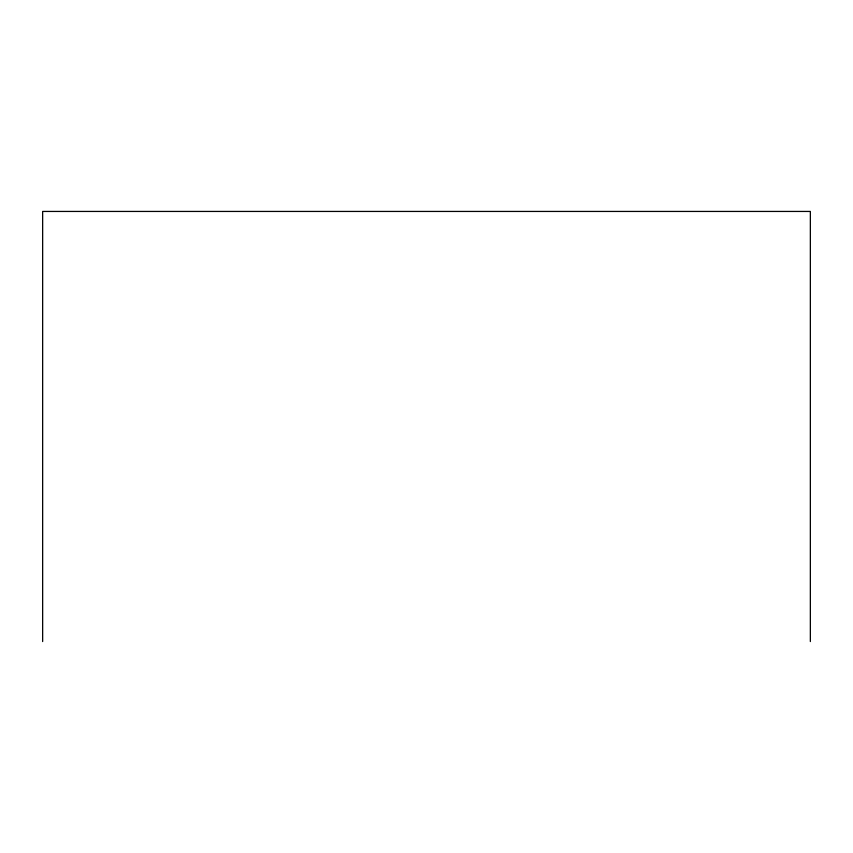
<?xml version="1.0" encoding="UTF-8"?>
<svg xmlns="http://www.w3.org/2000/svg" width="853" height="853" viewBox="0 0 853 853"><rect width="100%" height="100%" fill="white"/><g stroke="black" fill="none" stroke-linecap="round" stroke-linejoin="round"><path stroke-width="1.28" d="M810.35 641.563L810.35 211.437L42.65 211.437L42.65 641.563"/></g></svg>
